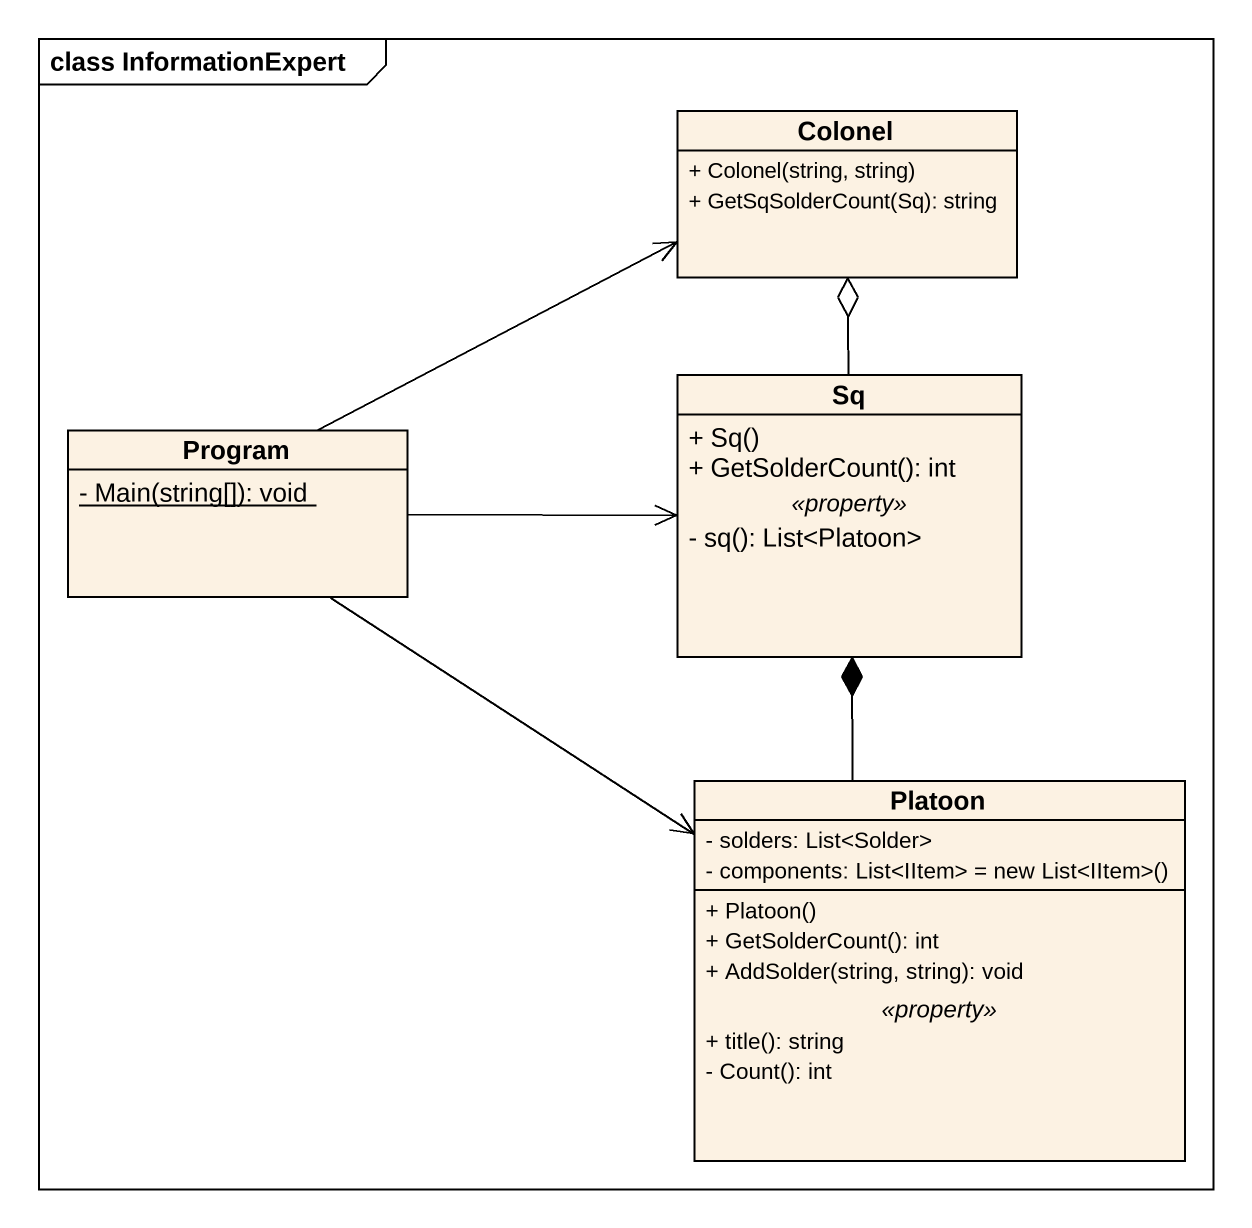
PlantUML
@startuml
mainframe class InformationExpert
hide circle
hide empty members
skinparam classAttributeIconSize 0
class Colonel {
  + Colonel(string, string)
  + GetSqSolderCount(Sq): string
}
class Sq {
  + Sq()
  + GetSolderCount(): int
  .. <<property>> ..
  - sq(): List<Platoon>
}
class Program {
  {static} - Main(string[]): void
}
class Platoon {
  - solders: List<Solder>
  {field} - components: List<IItem> = new List<IItem>()
  --
  + Platoon()
  + GetSolderCount(): int
  + AddSolder(string, string): void
  .. <<property>> ..
  + title(): string
  - Count(): int
}
Sq -up-o Colonel
Program -right-> Colonel
Program -right-> Sq
Program --> Platoon
Platoon -up-* Sq
@enduml
